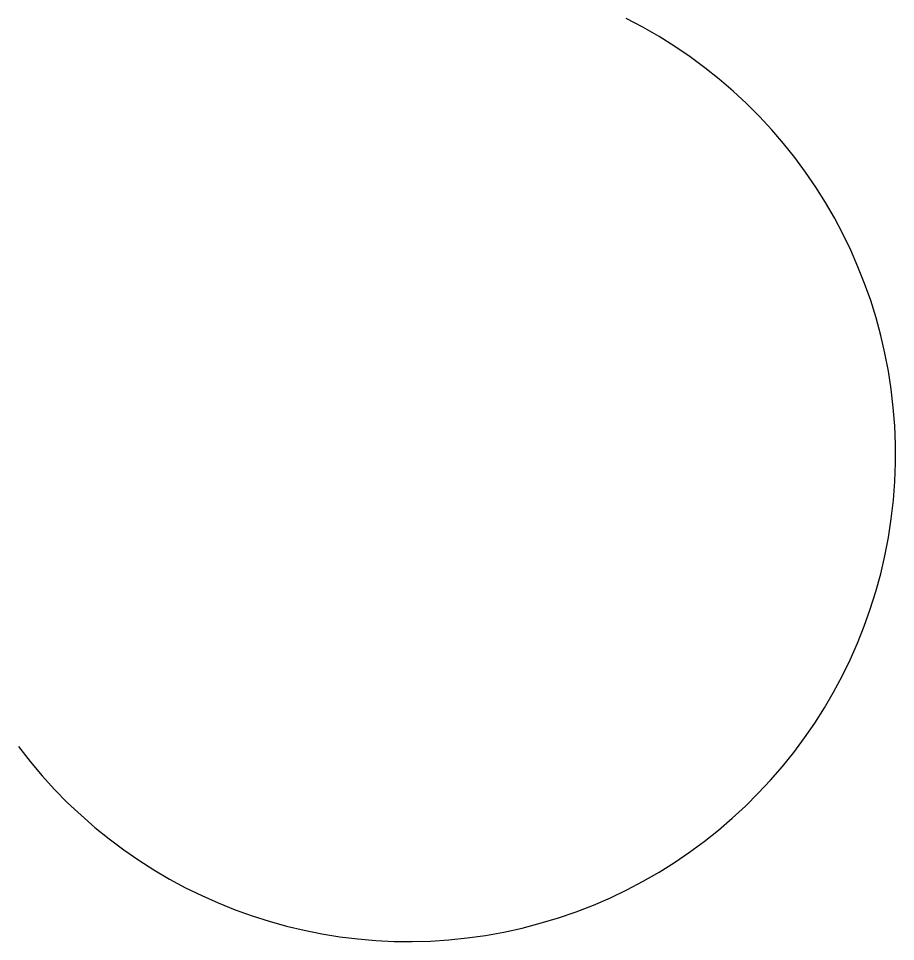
# Model space of a CAD drawing. Extents: x 1 to 10, y 0 to 9.47.
import ezdxf

# ---------------------------------------------------------------- set-up
doc = ezdxf.new("R2010")
doc.units = 0

msp = doc.modelspace()

# ---------------------------------------------------------------- linework, layer by layer
at = {"layer": '', "color": 0}
msp.add_arc((5, 5), 5, 216.8699, 63.43495, dxfattribs=at)

doc.saveas('drawing.dxf')
